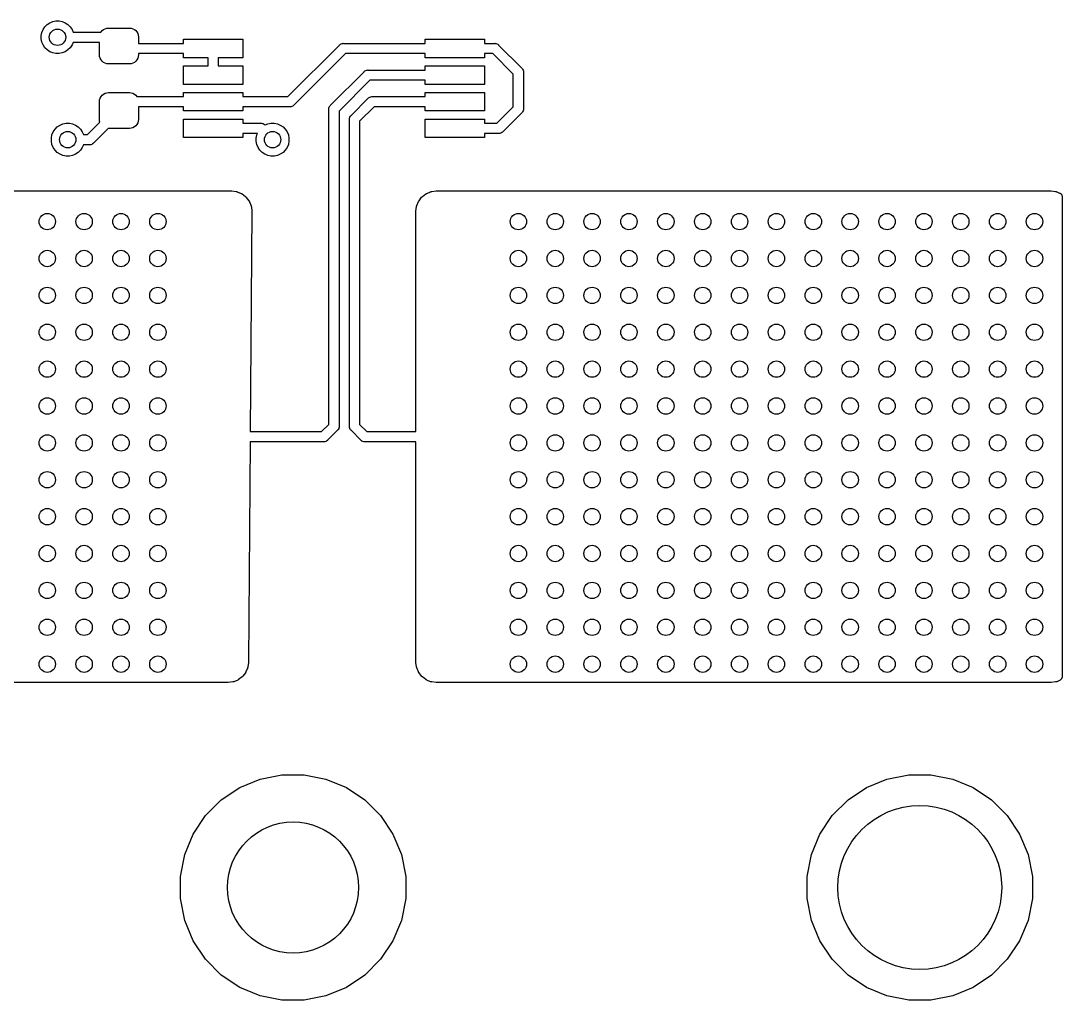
# Model space of a CAD drawing. Extents: x 57.2 to 140.8, y -181.8 to -103.2.
# Drawn here: x 115.35 to 140.78, y -181.25 to -157.35 of the extents above; entities that cross this region are included whole.
import ezdxf

# ---------------------------------------------------------------- set-up
doc = ezdxf.new("R2010")
doc.units = 0
doc.layers.add('BLACK', color=7, linetype='CONTINUOUS')

msp = doc.modelspace()

# ---------------------------------------------------------------- linework, layer by layer
at = {"layer": 'BLACK', "linetype": 'CONTINUOUS'}
for p, q in [((116.133, -157.365), (116.211, -157.35)), ((116.211, -157.35), (116.289, -157.35)), ((116.289, -157.35), (116.367, -157.365)), ((115.865, -157.633), (115.896, -157.561)), ((115.896, -157.561), (115.939, -157.495)), ((115.939, -157.495), (115.995, -157.439)), ((115.995, -157.439), (116.061, -157.396)), ((116.061, -157.396), (116.133, -157.365)), ((116.367, -157.365), (116.439, -157.396)), ((116.439, -157.396), (116.505, -157.439)), ((116.505, -157.439), (116.561, -157.495)), ((116.561, -157.495), (116.604, -157.561)), ((116.604, -157.561), (116.631, -157.625)), ((117.312, -157.622), (117.339, -157.589)), ((117.339, -157.589), (117.372, -157.562)), ((117.372, -157.562), (117.41, -157.542)), ((117.41, -157.542), (117.451, -157.529)), ((117.451, -157.529), (117.494, -157.525)), ((117.494, -157.525), (118.006, -157.525)), ((118.006, -157.525), (118.049, -157.529)), ((118.049, -157.529), (118.09, -157.542)), ((118.09, -157.542), (118.128, -157.562)), ((118.128, -157.562), (118.161, -157.589)), ((118.161, -157.589), (118.188, -157.622)), ((115.85, -157.711), (115.865, -157.633)), ((115.85, -157.789), (115.85, -157.711)), ((115.865, -157.867), (115.85, -157.789)), ((116.631, -157.625), (117.31, -157.625)), ((117.31, -157.625), (117.312, -157.622)), ((118.188, -157.622), (118.208, -157.66)), ((118.208, -157.66), (118.221, -157.701)), ((118.221, -157.701), (118.225, -157.744)), ((118.225, -157.744), (118.225, -157.9)), ((119.325, -157.9), (119.325, -157.8)), ((119.325, -157.8), (120.775, -157.8)), ((120.775, -157.8), (120.775, -158.25)), ((125.225, -157.9), (125.225, -157.8)), ((125.225, -157.8), (126.675, -157.8)), ((126.675, -157.8), (126.675, -157.9)), ((115.896, -157.939), (115.865, -157.867)), ((115.939, -158.005), (115.896, -157.939)), ((115.995, -158.061), (115.939, -158.005)), ((116.061, -158.104), (115.995, -158.061)), ((116.133, -158.135), (116.061, -158.104)), ((116.439, -158.104), (116.367, -158.135)), ((116.505, -158.061), (116.439, -158.104)), ((116.561, -158.005), (116.505, -158.061)), ((116.604, -157.939), (116.561, -158.005)), ((116.631, -157.875), (116.604, -157.939)), ((117.275, -157.875), (116.631, -157.875)), ((117.275, -158.181), (117.275, -157.875)), ((118.225, -157.9), (119.325, -157.9)), ((121.873, -159.2), (123.132, -157.941)), ((123.132, -157.941), (123.136, -157.936)), ((123.136, -157.936), (123.141, -157.932)), ((123.141, -157.932), (123.155, -157.921)), ((123.141, -157.932), (123.141, -157.932)), ((123.155, -157.921), (123.177, -157.909)), ((123.177, -157.909), (123.178, -157.909)), ((123.178, -157.909), (123.2, -157.902)), ((123.2, -157.902), (123.219, -157.9)), ((123.219, -157.9), (123.225, -157.899)), ((123.219, -157.9), (123.219, -157.9)), ((123.225, -157.899), (123.231, -157.9)), ((123.231, -157.9), (125.225, -157.9)), ((126.675, -157.9), (126.919, -157.9)), ((126.919, -157.9), (126.925, -157.899)), ((126.925, -157.899), (126.931, -157.9)), ((126.931, -157.9), (126.931, -157.9)), ((126.931, -157.9), (126.95, -157.902)), ((126.95, -157.902), (126.973, -157.909)), ((126.973, -157.909), (126.995, -157.921)), ((126.995, -157.921), (127.014, -157.936)), ((127.014, -157.936), (127.018, -157.941)), ((127.018, -157.941), (127.584, -158.507)), ((116.211, -158.15), (116.133, -158.135)), ((116.289, -158.15), (116.211, -158.15)), ((116.367, -158.135), (116.289, -158.15)), ((117.279, -158.224), (117.275, -158.181)), ((117.292, -158.265), (117.279, -158.224)), ((117.312, -158.303), (117.292, -158.265)), ((117.339, -158.336), (117.312, -158.303)), ((117.372, -158.363), (117.339, -158.336)), ((117.41, -158.383), (117.372, -158.363)), ((118.128, -158.363), (118.09, -158.383)), ((118.161, -158.336), (118.128, -158.363)), ((118.188, -158.303), (118.161, -158.336)), ((118.208, -158.265), (118.188, -158.303)), ((118.221, -158.224), (118.208, -158.265)), ((118.225, -158.181), (118.221, -158.224)), ((119.325, -158.15), (118.225, -158.15)), ((118.225, -158.15), (118.225, -158.181)), ((119.325, -158.25), (119.325, -158.15)), ((119.925, -158.25), (119.325, -158.25)), ((119.925, -158.306), (119.925, -158.25)), ((119.925, -158.45), (119.925, -158.306)), ((119.925, -158.306), (119.925, -158.306)), ((120.775, -158.25), (120.175, -158.25)), ((120.175, -158.25), (120.175, -158.45)), ((123.277, -158.15), (122.018, -159.409)), ((125.225, -158.15), (123.277, -158.15)), ((125.225, -158.25), (125.225, -158.15)), ((126.675, -158.25), (125.225, -158.25)), ((126.873, -158.15), (126.675, -158.15)), ((126.675, -158.15), (126.675, -158.25)), ((127.375, -158.652), (126.873, -158.15)), ((117.451, -158.396), (117.41, -158.383)), ((117.494, -158.4), (117.451, -158.396)), ((118.006, -158.4), (117.494, -158.4)), ((118.049, -158.396), (118.006, -158.4)), ((118.09, -158.383), (118.049, -158.396)), ((119.325, -158.9), (119.325, -158.45)), ((119.325, -158.45), (119.925, -158.45)), ((120.175, -158.45), (120.775, -158.45)), ((120.775, -158.45), (120.775, -158.9)), ((122.916, -159.407), (123.732, -158.591)), ((123.732, -158.591), (123.736, -158.586)), ((123.736, -158.586), (123.741, -158.582)), ((123.741, -158.582), (123.755, -158.571)), ((123.741, -158.582), (123.741, -158.582)), ((123.755, -158.571), (123.777, -158.559)), ((123.777, -158.559), (123.8, -158.552)), ((123.777, -158.559), (123.777, -158.559)), ((123.8, -158.552), (123.819, -158.55)), ((123.819, -158.55), (123.825, -158.549)), ((123.819, -158.55), (123.819, -158.55)), ((123.825, -158.549), (123.831, -158.55)), ((123.831, -158.55), (125.225, -158.55)), ((125.225, -158.55), (125.225, -158.45)), ((125.225, -158.45), (126.675, -158.45)), ((126.675, -158.45), (126.675, -158.9)), ((127.584, -158.507), (127.589, -158.511)), ((127.589, -158.511), (127.593, -158.516)), ((127.593, -158.516), (127.604, -158.53)), ((127.604, -158.53), (127.615, -158.55)), ((127.615, -158.55), (127.616, -158.552)), ((127.616, -158.552), (127.623, -158.575)), ((127.623, -158.575), (127.625, -158.594)), ((127.625, -158.594), (127.625, -158.594)), ((127.625, -158.594), (127.626, -158.6)), ((127.626, -158.6), (127.625, -158.606)), ((127.625, -158.606), (127.625, -159.494)), ((123.877, -158.8), (123.125, -159.552)), ((125.225, -158.8), (123.877, -158.8)), ((125.225, -158.9), (125.225, -158.8)), ((127.375, -159.448), (127.375, -158.652)), ((117.372, -159.137), (117.41, -159.117)), ((117.41, -159.117), (117.451, -159.104)), ((117.451, -159.104), (117.494, -159.1)), ((117.494, -159.1), (118.006, -159.1)), ((118.006, -159.1), (118.049, -159.104)), ((118.049, -159.104), (118.09, -159.117)), ((118.09, -159.117), (118.128, -159.137)), ((120.775, -158.9), (119.325, -158.9)), ((119.325, -159.2), (119.325, -159.1)), ((119.325, -159.1), (120.775, -159.1)), ((120.775, -159.1), (120.775, -159.2)), ((126.675, -158.9), (125.225, -158.9)), ((125.225, -159.2), (125.225, -159.1)), ((125.225, -159.1), (126.675, -159.1)), ((126.675, -159.1), (126.675, -159.55)), ((117.275, -159.319), (117.279, -159.276)), ((117.275, -159.756), (117.275, -159.319)), ((117.279, -159.276), (117.292, -159.235)), ((117.292, -159.235), (117.312, -159.197)), ((117.312, -159.197), (117.339, -159.164)), ((117.339, -159.164), (117.372, -159.137)), ((118.128, -159.137), (118.161, -159.164)), ((118.161, -159.164), (118.188, -159.197)), ((118.188, -159.197), (118.19, -159.2)), ((118.19, -159.2), (119.325, -159.2)), ((120.775, -159.2), (121.873, -159.2)), ((123.416, -159.657), (123.832, -159.241)), ((123.832, -159.241), (123.836, -159.236)), ((123.836, -159.236), (123.842, -159.231)), ((123.842, -159.231), (123.855, -159.221)), ((123.855, -159.221), (123.877, -159.209)), ((123.877, -159.209), (123.9, -159.202)), ((123.877, -159.209), (123.877, -159.209)), ((123.9, -159.202), (123.919, -159.2)), ((123.919, -159.2), (123.925, -159.199)), ((123.919, -159.2), (123.919, -159.2)), ((123.925, -159.199), (123.931, -159.2)), ((123.931, -159.2), (125.225, -159.2)), ((119.325, -159.45), (118.225, -159.45)), ((118.225, -159.45), (118.225, -159.756)), ((119.325, -159.55), (119.325, -159.45)), ((120.775, -159.55), (119.325, -159.55)), ((121.919, -159.45), (120.775, -159.45)), ((120.775, -159.45), (120.775, -159.55)), ((121.925, -159.451), (121.919, -159.45)), ((121.931, -159.45), (121.925, -159.451)), ((121.95, -159.448), (121.931, -159.45)), ((121.931, -159.45), (121.931, -159.45)), ((121.973, -159.441), (121.95, -159.448)), ((121.995, -159.429), (121.973, -159.441)), ((122.014, -159.414), (121.995, -159.429)), ((122.018, -159.409), (122.014, -159.414)), ((122.874, -159.5), (122.877, -159.475)), ((122.875, -159.506), (122.874, -159.5)), ((122.875, -167.198), (122.875, -159.506)), ((122.877, -159.475), (122.884, -159.452)), ((122.884, -159.452), (122.896, -159.43)), ((122.896, -159.43), (122.907, -159.416)), ((122.907, -159.416), (122.911, -159.411)), ((122.907, -159.416), (122.907, -159.416)), ((122.911, -159.411), (122.916, -159.407)), ((123.125, -159.552), (123.125, -167.244)), ((123.977, -159.45), (123.625, -159.802)), ((125.225, -159.45), (123.977, -159.45)), ((125.225, -159.55), (125.225, -159.45)), ((126.675, -159.55), (125.225, -159.55)), ((126.973, -159.85), (127.375, -159.448)), ((127.584, -159.593), (127.118, -160.059)), ((127.589, -159.589), (127.584, -159.593)), ((127.593, -159.584), (127.589, -159.589)), ((127.604, -159.571), (127.593, -159.584)), ((127.593, -159.584), (127.593, -159.584)), ((127.616, -159.548), (127.604, -159.57)), ((127.604, -159.57), (127.604, -159.571)), ((127.623, -159.525), (127.616, -159.548)), ((127.625, -159.506), (127.623, -159.525)), ((127.625, -159.494), (127.626, -159.5)), ((127.626, -159.5), (127.625, -159.506)), ((127.625, -159.506), (127.625, -159.506)), ((116.311, -159.896), (116.383, -159.865)), ((116.383, -159.865), (116.461, -159.85)), ((116.461, -159.85), (116.539, -159.85)), ((116.539, -159.85), (116.617, -159.865)), ((116.617, -159.865), (116.689, -159.896)), ((116.986, -160.125), (117.287, -159.824)), ((117.279, -159.799), (117.275, -159.756)), ((117.287, -159.824), (117.279, -159.799)), ((118.188, -159.878), (118.161, -159.911)), ((118.208, -159.84), (118.188, -159.878)), ((118.221, -159.799), (118.208, -159.84)), ((118.225, -159.756), (118.221, -159.799)), ((119.325, -160.2), (119.325, -159.75)), ((119.325, -159.75), (120.775, -159.75)), ((120.775, -159.75), (120.775, -159.85)), ((120.775, -159.85), (121.219, -159.85)), ((121.219, -159.85), (121.225, -159.849)), ((121.225, -159.849), (121.231, -159.85)), ((121.231, -159.85), (121.231, -159.85)), ((121.231, -159.85), (121.25, -159.852)), ((121.25, -159.852), (121.273, -159.859)), ((121.273, -159.859), (121.295, -159.871)), ((121.295, -159.871), (121.314, -159.886)), ((121.314, -159.886), (121.318, -159.891)), ((121.318, -159.891), (121.319, -159.892)), ((121.319, -159.892), (121.383, -159.865)), ((121.383, -159.865), (121.461, -159.85)), ((121.461, -159.85), (121.539, -159.85)), ((121.539, -159.85), (121.617, -159.865)), ((121.617, -159.865), (121.689, -159.896)), ((123.374, -159.75), (123.376, -159.733)), ((123.375, -159.756), (123.374, -159.75)), ((123.375, -167.244), (123.375, -159.756)), ((123.376, -159.733), (123.377, -159.725)), ((123.377, -159.725), (123.378, -159.723)), ((123.378, -159.723), (123.384, -159.702)), ((123.384, -159.702), (123.396, -159.68)), ((123.396, -159.68), (123.407, -159.666)), ((123.407, -159.666), (123.411, -159.661)), ((123.407, -159.666), (123.407, -159.666)), ((123.411, -159.661), (123.416, -159.657)), ((123.625, -159.802), (123.625, -167.198)), ((125.225, -160.2), (125.225, -159.75)), ((125.225, -159.75), (126.675, -159.75)), ((126.675, -159.75), (126.675, -159.85)), ((126.675, -159.85), (126.973, -159.85)), ((116.1, -160.211), (116.115, -160.133)), ((116.115, -160.133), (116.146, -160.061)), ((116.146, -160.061), (116.189, -159.995)), ((116.189, -159.995), (116.245, -159.939)), ((116.245, -159.939), (116.311, -159.896)), ((116.689, -159.896), (116.755, -159.939)), ((116.755, -159.939), (116.811, -159.995)), ((116.811, -159.995), (116.854, -160.061)), ((116.854, -160.061), (116.881, -160.125)), ((116.881, -160.125), (116.986, -160.125)), ((117.49, -159.975), (117.13, -160.334)), ((117.494, -159.975), (117.49, -159.975)), ((118.006, -159.975), (117.494, -159.975)), ((118.049, -159.971), (118.006, -159.975)), ((118.09, -159.958), (118.049, -159.971)), ((118.128, -159.938), (118.09, -159.958)), ((118.161, -159.911), (118.128, -159.938)), ((121.129, -160.1), (120.775, -160.1)), ((120.775, -160.1), (120.775, -160.2)), ((121.1, -160.211), (121.115, -160.133)), ((121.115, -160.133), (121.129, -160.1)), ((121.689, -159.896), (121.755, -159.939)), ((121.755, -159.939), (121.811, -159.995)), ((121.811, -159.995), (121.854, -160.061)), ((121.854, -160.061), (121.885, -160.133)), ((121.885, -160.133), (121.9, -160.211)), ((127.019, -160.1), (126.675, -160.1)), ((126.675, -160.1), (126.675, -160.2)), ((127.025, -160.101), (127.019, -160.1)), ((127.031, -160.1), (127.025, -160.101)), ((127.05, -160.098), (127.031, -160.1)), ((127.031, -160.1), (127.031, -160.1)), ((127.073, -160.091), (127.05, -160.098)), ((127.095, -160.079), (127.073, -160.091)), ((127.114, -160.064), (127.095, -160.079)), ((127.118, -160.059), (127.114, -160.064)), ((116.1, -160.289), (116.1, -160.211)), ((116.115, -160.367), (116.1, -160.289)), ((116.146, -160.439), (116.115, -160.367)), ((116.881, -160.375), (116.854, -160.439)), ((117.031, -160.375), (116.881, -160.375)), ((117.037, -160.376), (117.031, -160.375)), ((117.044, -160.375), (117.037, -160.376)), ((117.062, -160.373), (117.044, -160.375)), ((117.044, -160.375), (117.044, -160.375)), ((117.086, -160.366), (117.062, -160.373)), ((117.107, -160.354), (117.086, -160.366)), ((117.126, -160.339), (117.107, -160.354)), ((117.13, -160.334), (117.126, -160.339)), ((120.775, -160.2), (119.325, -160.2)), ((121.1, -160.289), (121.1, -160.211)), ((121.115, -160.367), (121.1, -160.289)), ((121.146, -160.439), (121.115, -160.367)), ((121.885, -160.367), (121.854, -160.439)), ((121.9, -160.289), (121.885, -160.367)), ((121.9, -160.211), (121.9, -160.289)), ((126.675, -160.2), (125.225, -160.2)), ((116.189, -160.505), (116.146, -160.439)), ((116.245, -160.561), (116.189, -160.505)), ((116.311, -160.604), (116.245, -160.561)), ((116.383, -160.635), (116.311, -160.604)), ((116.461, -160.65), (116.383, -160.635)), ((116.539, -160.65), (116.461, -160.65)), ((116.617, -160.635), (116.539, -160.65)), ((116.689, -160.604), (116.617, -160.635)), ((116.755, -160.561), (116.689, -160.604)), ((116.811, -160.505), (116.755, -160.561)), ((116.854, -160.439), (116.811, -160.505)), ((121.189, -160.505), (121.146, -160.439)), ((121.245, -160.561), (121.189, -160.505)), ((121.311, -160.604), (121.245, -160.561)), ((121.383, -160.635), (121.311, -160.604)), ((121.461, -160.65), (121.383, -160.635)), ((121.539, -160.65), (121.461, -160.65)), ((121.617, -160.635), (121.539, -160.65)), ((121.689, -160.604), (121.617, -160.635)), ((121.755, -160.561), (121.689, -160.604)), ((121.811, -160.505), (121.755, -160.561)), ((121.854, -160.439), (121.811, -160.505)), ((104.915, -161.5), (120.49, -161.5)), ((120.49, -161.5), (120.491, -161.5)), ((120.491, -161.5), (120.497, -161.501)), ((120.497, -161.501), (120.503, -161.501)), ((120.503, -161.501), (120.613, -161.515)), ((120.613, -161.515), (120.614, -161.516)), ((120.614, -161.516), (120.617, -161.516)), ((120.617, -161.516), (120.62, -161.517)), ((120.62, -161.517), (120.627, -161.519)), ((120.627, -161.519), (120.633, -161.52)), ((120.633, -161.52), (120.636, -161.522)), ((120.636, -161.522), (120.638, -161.522)), ((120.638, -161.522), (120.735, -161.563)), ((120.735, -161.563), (120.736, -161.563)), ((120.736, -161.563), (120.739, -161.564)), ((120.739, -161.564), (120.741, -161.565)), ((120.741, -161.565), (120.747, -161.569)), ((120.747, -161.569), (120.753, -161.573)), ((120.753, -161.573), (120.755, -161.574)), ((120.755, -161.574), (120.758, -161.576)), ((120.758, -161.576), (120.841, -161.64)), ((120.841, -161.64), (120.842, -161.641)), ((120.842, -161.641), (120.844, -161.642)), ((120.844, -161.642), (120.846, -161.644)), ((120.846, -161.644), (120.851, -161.649)), ((120.851, -161.649), (120.856, -161.654)), ((120.856, -161.654), (120.857, -161.656)), ((120.857, -161.656), (120.859, -161.658)), ((120.859, -161.658), (120.922, -161.742)), ((125.075, -161.74), (125.138, -161.657)), ((125.138, -161.657), (125.139, -161.656)), ((125.139, -161.656), (125.141, -161.654)), ((125.141, -161.654), (125.143, -161.652)), ((125.143, -161.652), (125.148, -161.647)), ((125.148, -161.647), (125.153, -161.642)), ((125.153, -161.642), (125.155, -161.64)), ((125.155, -161.64), (125.157, -161.638)), ((125.157, -161.638), (125.24, -161.575)), ((125.24, -161.575), (125.241, -161.574)), ((125.241, -161.574), (125.243, -161.573)), ((125.243, -161.573), (125.245, -161.571)), ((125.245, -161.571), (125.251, -161.568)), ((125.251, -161.568), (125.257, -161.564)), ((125.257, -161.564), (125.26, -161.563)), ((125.26, -161.563), (125.262, -161.562)), ((125.262, -161.562), (125.358, -161.522)), ((125.358, -161.522), (125.36, -161.522)), ((125.36, -161.522), (125.362, -161.521)), ((125.362, -161.521), (125.365, -161.52)), ((125.365, -161.52), (125.372, -161.518)), ((125.372, -161.518), (125.378, -161.516)), ((125.378, -161.516), (125.381, -161.516)), ((125.381, -161.516), (125.384, -161.515)), ((125.384, -161.515), (125.494, -161.501)), ((125.494, -161.501), (125.495, -161.501)), ((125.495, -161.501), (125.501, -161.501)), ((125.501, -161.501), (125.507, -161.5)), ((125.507, -161.5), (140.493, -161.5)), ((140.493, -161.5), (140.495, -161.5)), ((140.495, -161.5), (140.501, -161.501)), ((140.501, -161.501), (140.506, -161.501)), ((140.506, -161.501), (140.616, -161.515)), ((140.616, -161.515), (140.618, -161.516)), ((140.618, -161.516), (140.62, -161.516)), ((140.62, -161.516), (140.623, -161.516)), ((140.623, -161.516), (140.63, -161.518)), ((140.63, -161.518), (140.637, -161.52)), ((140.637, -161.52), (140.639, -161.521)), ((140.639, -161.521), (140.642, -161.522)), ((140.642, -161.522), (140.713, -161.552)), ((140.713, -161.552), (140.714, -161.552)), ((140.714, -161.552), (140.714, -161.552)), ((140.714, -161.552), (140.714, -161.552)), ((140.714, -161.552), (140.715, -161.552)), ((140.715, -161.552), (140.723, -161.557)), ((140.723, -161.557), (140.731, -161.561)), ((140.731, -161.561), (140.731, -161.562)), ((140.731, -161.562), (140.732, -161.562)), ((140.732, -161.562), (140.739, -161.568)), ((140.739, -161.568), (140.746, -161.574)), ((140.746, -161.574), (140.746, -161.574)), ((140.746, -161.574), (140.747, -161.574)), ((140.747, -161.574), (140.752, -161.582)), ((140.752, -161.582), (140.758, -161.589)), ((140.758, -161.589), (140.758, -161.589)), ((140.758, -161.589), (140.759, -161.59)), ((140.759, -161.59), (140.763, -161.598)), ((140.763, -161.598), (140.767, -161.606)), ((140.767, -161.606), (140.768, -161.606)), ((140.768, -161.606), (140.768, -161.607)), ((140.768, -161.607), (140.77, -161.616)), ((140.77, -161.616), (140.773, -161.625)), ((140.773, -161.625), (140.773, -161.625)), ((140.773, -161.625), (140.773, -161.626)), ((140.773, -161.626), (140.774, -161.635)), ((140.774, -161.635), (140.775, -161.644)), ((140.775, -161.644), (140.775, -173.356)), ((120.922, -161.742), (120.923, -161.743)), ((120.923, -161.743), (120.925, -161.745)), ((120.925, -161.745), (120.926, -161.747)), ((120.926, -161.747), (120.93, -161.753)), ((120.93, -161.753), (120.933, -161.76)), ((120.933, -161.76), (120.934, -161.762)), ((120.934, -161.762), (120.935, -161.764)), ((120.935, -161.764), (120.975, -161.861)), ((120.975, -161.861), (120.975, -161.863)), ((120.975, -161.863), (120.976, -161.865)), ((120.976, -161.865), (120.977, -161.868)), ((120.977, -161.868), (120.979, -161.875)), ((120.979, -161.875), (120.981, -161.881)), ((120.981, -161.881), (120.981, -161.884)), ((120.981, -161.884), (120.982, -161.887)), ((120.982, -161.887), (120.995, -161.997)), ((125.001, -161.994), (125.015, -161.884)), ((125.015, -161.884), (125.016, -161.882)), ((125.016, -161.877), (125.018, -161.87)), ((125.016, -161.88), (125.016, -161.877)), ((125.016, -161.882), (125.016, -161.88)), ((125.018, -161.87), (125.02, -161.863)), ((125.02, -161.863), (125.021, -161.861)), ((125.021, -161.861), (125.022, -161.858)), ((125.022, -161.858), (125.062, -161.762)), ((125.062, -161.761), (125.064, -161.759)), ((125.062, -161.762), (125.062, -161.761)), ((125.064, -161.759), (125.065, -161.756)), ((125.065, -161.756), (125.068, -161.75)), ((125.068, -161.75), (125.072, -161.744)), ((125.072, -161.744), (125.074, -161.742)), ((125.074, -161.742), (125.075, -161.74)), ((120.996, -162.01), (120.955, -167.375)), ((120.995, -161.997), (120.996, -161.999)), ((120.996, -161.999), (120.996, -162.005)), ((120.996, -162.005), (120.996, -162.01)), ((125, -162.005), (125.001, -161.999)), ((125, -162.007), (125, -162.005)), ((125, -167.375), (125, -162.007)), ((125.001, -161.999), (125.001, -161.994)), ((122.698, -167.375), (122.875, -167.198)), ((123.125, -167.256), (123.123, -167.275)), ((123.125, -167.244), (123.126, -167.25)), ((123.126, -167.25), (123.125, -167.256)), ((123.125, -167.256), (123.125, -167.256)), ((123.374, -167.25), (123.375, -167.244)), ((123.375, -167.256), (123.374, -167.25)), ((123.377, -167.275), (123.375, -167.256)), ((123.375, -167.256), (123.375, -167.256)), ((123.625, -167.198), (123.802, -167.375)), ((120.955, -167.375), (122.698, -167.375)), ((123.084, -167.343), (122.843, -167.584)), ((123.089, -167.339), (123.084, -167.343)), ((123.093, -167.334), (123.089, -167.339)), ((123.104, -167.32), (123.093, -167.334)), ((123.093, -167.334), (123.093, -167.334)), ((123.116, -167.298), (123.104, -167.32)), ((123.121, -167.281), (123.116, -167.298)), ((123.123, -167.275), (123.121, -167.281)), ((123.384, -167.298), (123.377, -167.275)), ((123.396, -167.32), (123.384, -167.298)), ((123.411, -167.339), (123.396, -167.32)), ((123.416, -167.343), (123.411, -167.339)), ((123.657, -167.584), (123.416, -167.343)), ((123.802, -167.375), (125, -167.375)), ((120.953, -167.625), (120.912, -172.997)), ((122.744, -167.625), (120.953, -167.625)), ((122.75, -167.626), (122.744, -167.625)), ((122.756, -167.625), (122.75, -167.626)), ((122.775, -167.623), (122.756, -167.625)), ((122.756, -167.625), (122.756, -167.625)), ((122.798, -167.616), (122.775, -167.623)), ((122.82, -167.604), (122.798, -167.616)), ((122.839, -167.589), (122.82, -167.604)), ((122.843, -167.584), (122.839, -167.589)), ((123.661, -167.589), (123.657, -167.584)), ((123.666, -167.593), (123.661, -167.589)), ((123.678, -167.602), (123.666, -167.593)), ((123.666, -167.593), (123.666, -167.593)), ((123.68, -167.604), (123.678, -167.602)), ((123.702, -167.616), (123.68, -167.604)), ((123.725, -167.623), (123.702, -167.616)), ((123.744, -167.625), (123.725, -167.623)), ((123.75, -167.626), (123.744, -167.625)), ((123.744, -167.625), (123.744, -167.625)), ((123.756, -167.625), (123.75, -167.626)), ((125, -167.625), (123.756, -167.625)), ((125, -172.993), (125, -167.625)), ((120.912, -173.01), (120.896, -173.119)), ((120.912, -172.997), (120.912, -172.999)), ((120.912, -172.999), (120.912, -173.004)), ((120.912, -173.004), (120.912, -173.01)), ((125.001, -172.999), (125, -172.993)), ((125.001, -173.005), (125.001, -172.999)), ((125.001, -173.006), (125.001, -173.005)), ((125.015, -173.116), (125.001, -173.006)), ((120.754, -173.363), (120.672, -173.426)), ((120.756, -173.361), (120.754, -173.363)), ((120.758, -173.36), (120.756, -173.361)), ((120.763, -173.354), (120.758, -173.36)), ((120.769, -173.35), (120.763, -173.354)), ((120.77, -173.347), (120.769, -173.35)), ((120.772, -173.346), (120.77, -173.347)), ((120.773, -173.345), (120.772, -173.346)), ((120.836, -173.263), (120.773, -173.345)), ((120.838, -173.26), (120.836, -173.263)), ((120.839, -173.258), (120.838, -173.26)), ((120.843, -173.252), (120.839, -173.258)), ((120.847, -173.246), (120.843, -173.252)), ((120.849, -173.241), (120.847, -173.244)), ((120.847, -173.244), (120.847, -173.246)), ((120.889, -173.145), (120.849, -173.24)), ((120.849, -173.24), (120.849, -173.241)), ((120.89, -173.142), (120.889, -173.145)), ((120.891, -173.14), (120.89, -173.142)), ((120.893, -173.133), (120.891, -173.14)), ((120.895, -173.126), (120.893, -173.133)), ((120.896, -173.123), (120.895, -173.126)), ((120.896, -173.119), (120.896, -173.121)), ((120.896, -173.121), (120.896, -173.123)), ((125.016, -173.119), (125.015, -173.116)), ((125.016, -173.122), (125.016, -173.119)), ((125.018, -173.128), (125.016, -173.122)), ((125.02, -173.135), (125.018, -173.128)), ((125.021, -173.138), (125.02, -173.135)), ((125.022, -173.14), (125.021, -173.138)), ((125.022, -173.142), (125.022, -173.14)), ((125.062, -173.238), (125.022, -173.142)), ((125.063, -173.24), (125.062, -173.238)), ((125.064, -173.243), (125.063, -173.24)), ((125.068, -173.249), (125.064, -173.243)), ((125.071, -173.255), (125.068, -173.249)), ((125.073, -173.257), (125.071, -173.255)), ((125.074, -173.259), (125.073, -173.257)), ((125.075, -173.26), (125.074, -173.259)), ((125.138, -173.343), (125.075, -173.26)), ((125.14, -173.345), (125.138, -173.343)), ((125.142, -173.347), (125.14, -173.345)), ((125.147, -173.352), (125.142, -173.347)), ((125.152, -173.357), (125.147, -173.352)), ((125.154, -173.359), (125.152, -173.357)), ((125.156, -173.361), (125.154, -173.359)), ((125.157, -173.362), (125.156, -173.361)), ((125.24, -173.425), (125.157, -173.362)), ((140.774, -173.366), (140.773, -173.376)), ((140.775, -173.357), (140.774, -173.366)), ((140.775, -173.356), (140.775, -173.356)), ((140.775, -173.356), (140.775, -173.356)), ((140.775, -173.356), (140.775, -173.356)), ((140.775, -173.356), (140.775, -173.357)), ((120.406, -173.5), (107.705, -173.5)), ((120.412, -173.499), (120.406, -173.5)), ((120.418, -173.499), (120.412, -173.499)), ((120.419, -173.499), (120.418, -173.499)), ((120.528, -173.485), (120.419, -173.499)), ((120.531, -173.484), (120.528, -173.485)), ((120.533, -173.484), (120.531, -173.484)), ((120.54, -173.482), (120.533, -173.484)), ((120.547, -173.48), (120.54, -173.482)), ((120.55, -173.479), (120.547, -173.48)), ((120.552, -173.479), (120.55, -173.479)), ((120.553, -173.478), (120.552, -173.479)), ((120.649, -173.439), (120.553, -173.478)), ((120.651, -173.437), (120.649, -173.439)), ((120.654, -173.437), (120.651, -173.437)), ((120.66, -173.433), (120.654, -173.437)), ((120.666, -173.429), (120.66, -173.433)), ((120.668, -173.428), (120.666, -173.429)), ((120.671, -173.427), (120.668, -173.428)), ((120.672, -173.426), (120.671, -173.427)), ((125.242, -173.426), (125.24, -173.425)), ((125.244, -173.428), (125.242, -173.426)), ((125.25, -173.432), (125.244, -173.428)), ((125.256, -173.435), (125.25, -173.432)), ((125.259, -173.436), (125.256, -173.435)), ((125.261, -173.438), (125.259, -173.436)), ((125.262, -173.438), (125.261, -173.438)), ((125.358, -173.478), (125.262, -173.438)), ((125.361, -173.479), (125.358, -173.478)), ((125.363, -173.48), (125.361, -173.479)), ((125.37, -173.482), (125.363, -173.48)), ((125.377, -173.484), (125.37, -173.482)), ((125.38, -173.484), (125.377, -173.484)), ((125.382, -173.484), (125.38, -173.484)), ((125.384, -173.485), (125.382, -173.484)), ((125.494, -173.499), (125.384, -173.485)), ((125.499, -173.499), (125.494, -173.499)), ((125.505, -173.5), (125.499, -173.499)), ((125.507, -173.5), (125.505, -173.5)), ((140.493, -173.5), (125.507, -173.5)), ((140.499, -173.499), (140.493, -173.5)), ((140.505, -173.499), (140.499, -173.499)), ((140.506, -173.499), (140.505, -173.499)), ((140.616, -173.485), (140.506, -173.499)), ((140.619, -173.484), (140.616, -173.485)), ((140.622, -173.484), (140.619, -173.484)), ((140.628, -173.482), (140.622, -173.484)), ((140.635, -173.48), (140.628, -173.482)), ((140.638, -173.479), (140.635, -173.48)), ((140.64, -173.478), (140.638, -173.479)), ((140.642, -173.478), (140.64, -173.478)), ((140.713, -173.448), (140.642, -173.478)), ((140.722, -173.444), (140.713, -173.448)), ((140.73, -173.44), (140.722, -173.444)), ((140.738, -173.433), (140.73, -173.439)), ((140.73, -173.439), (140.73, -173.439)), ((140.73, -173.439), (140.73, -173.44)), ((140.745, -173.427), (140.738, -173.433)), ((140.746, -173.427), (140.745, -173.427)), ((140.745, -173.427), (140.745, -173.427)), ((140.752, -173.419), (140.746, -173.427)), ((140.758, -173.412), (140.752, -173.419)), ((140.762, -173.403), (140.758, -173.412)), ((140.758, -173.412), (140.758, -173.412)), ((140.758, -173.412), (140.758, -173.412)), ((140.767, -173.395), (140.762, -173.403)), ((140.77, -173.386), (140.767, -173.394)), ((140.767, -173.394), (140.767, -173.395)), ((140.767, -173.395), (140.767, -173.395)), ((140.773, -173.377), (140.77, -173.386)), ((140.773, -173.376), (140.773, -173.376)), ((140.773, -173.376), (140.773, -173.377)), ((120.697, -176.063), (121.198, -175.856)), ((121.198, -175.856), (121.729, -175.75)), ((121.729, -175.75), (122.271, -175.75)), ((122.271, -175.75), (122.802, -175.856)), ((122.802, -175.856), (123.303, -176.063)), ((135.997, -176.063), (136.498, -175.856)), ((136.498, -175.856), (137.029, -175.75)), ((137.029, -175.75), (137.571, -175.75)), ((137.571, -175.75), (138.102, -175.856)), ((138.102, -175.856), (138.603, -176.063)), ((120.247, -176.364), (120.697, -176.063)), ((123.303, -176.063), (123.753, -176.364)), ((135.547, -176.364), (135.997, -176.063)), ((138.603, -176.063), (139.053, -176.364)), ((119.864, -176.747), (120.247, -176.364)), ((123.753, -176.364), (124.136, -176.747)), ((135.164, -176.747), (135.547, -176.364)), ((139.053, -176.364), (139.436, -176.747)), ((119.563, -177.197), (119.864, -176.747)), ((124.136, -176.747), (124.437, -177.197)), ((134.863, -177.197), (135.164, -176.747)), ((139.436, -176.747), (139.737, -177.197)), ((119.356, -177.698), (119.563, -177.197)), ((124.437, -177.197), (124.644, -177.698)), ((134.656, -177.698), (134.863, -177.197)), ((139.737, -177.197), (139.944, -177.698)), ((119.25, -178.229), (119.356, -177.698)), ((124.644, -177.698), (124.75, -178.229)), ((134.55, -178.229), (134.656, -177.698)), ((139.944, -177.698), (140.05, -178.229)), ((119.25, -178.771), (119.25, -178.229)), ((124.75, -178.229), (124.75, -178.771)), ((134.55, -178.771), (134.55, -178.229)), ((140.05, -178.229), (140.05, -178.771)), ((119.356, -179.302), (119.25, -178.771)), ((124.75, -178.771), (124.644, -179.302)), ((134.656, -179.302), (134.55, -178.771)), ((140.05, -178.771), (139.944, -179.302)), ((119.563, -179.803), (119.356, -179.302)), ((124.644, -179.302), (124.437, -179.803)), ((134.863, -179.803), (134.656, -179.302)), ((139.944, -179.302), (139.737, -179.803)), ((119.864, -180.253), (119.563, -179.803)), ((124.437, -179.803), (124.136, -180.253)), ((135.164, -180.253), (134.863, -179.803)), ((139.737, -179.803), (139.436, -180.253)), ((120.247, -180.636), (119.864, -180.253)), ((124.136, -180.253), (123.753, -180.636)), ((135.547, -180.636), (135.164, -180.253)), ((139.436, -180.253), (139.053, -180.636)), ((120.697, -180.937), (120.247, -180.636)), ((123.753, -180.636), (123.303, -180.937)), ((135.997, -180.937), (135.547, -180.636)), ((139.053, -180.636), (138.603, -180.937)), ((121.198, -181.144), (120.697, -180.937)), ((123.303, -180.937), (122.802, -181.144)), ((136.498, -181.144), (135.997, -180.937)), ((138.603, -180.937), (138.102, -181.144)), ((121.729, -181.25), (121.198, -181.144)), ((122.802, -181.144), (122.271, -181.25)), ((137.029, -181.25), (136.498, -181.144)), ((138.102, -181.144), (137.571, -181.25)), ((122.271, -181.25), (121.729, -181.25)), ((137.571, -181.25), (137.029, -181.25))]:
    msp.add_line(p, q, dxfattribs=at)
at = {"layer": 'BLACK'}
for centre, radius in [((116.25, -157.75), 0.2), ((116.5, -160.25), 0.2), ((121.5, -160.25), 0.2), ((116, -162.25), 0.2), ((116.9, -162.25), 0.2), ((117.8, -162.25), 0.2), ((118.7, -162.25), 0.2), ((127.5, -162.25), 0.2), ((128.4, -162.25), 0.2), ((129.3, -162.25), 0.2), ((130.2, -162.25), 0.2), ((131.1, -162.25), 0.2), ((132, -162.25), 0.2), ((132.9, -162.25), 0.2), ((133.8, -162.25), 0.2), ((134.7, -162.25), 0.2), ((135.6, -162.25), 0.2), ((136.5, -162.25), 0.2), ((137.4, -162.25), 0.2), ((138.3, -162.25), 0.2), ((139.2, -162.25), 0.2), ((140.1, -162.25), 0.2), ((116, -163.15), 0.2), ((116.9, -163.15), 0.2), ((117.8, -163.15), 0.2), ((118.7, -163.15), 0.2), ((127.5, -163.15), 0.2), ((128.4, -163.15), 0.2), ((129.3, -163.15), 0.2), ((130.2, -163.15), 0.2), ((131.1, -163.15), 0.2), ((132, -163.15), 0.2), ((132.9, -163.15), 0.2), ((133.8, -163.15), 0.2), ((134.7, -163.15), 0.2), ((135.6, -163.15), 0.2), ((136.5, -163.15), 0.2), ((137.4, -163.15), 0.2), ((138.3, -163.15), 0.2), ((139.2, -163.15), 0.2), ((140.1, -163.15), 0.2), ((116, -164.05), 0.2), ((116.9, -164.05), 0.2), ((117.8, -164.05), 0.2), ((118.7, -164.05), 0.2), ((127.5, -164.05), 0.2), ((128.4, -164.05), 0.2), ((129.3, -164.05), 0.2), ((130.2, -164.05), 0.2), ((131.1, -164.05), 0.2), ((132, -164.05), 0.2), ((132.9, -164.05), 0.2), ((133.8, -164.05), 0.2), ((134.7, -164.05), 0.2), ((135.6, -164.05), 0.2), ((136.5, -164.05), 0.2), ((137.4, -164.05), 0.2), ((138.3, -164.05), 0.2), ((139.2, -164.05), 0.2), ((140.1, -164.05), 0.2), ((116, -164.95), 0.2), ((116.9, -164.95), 0.2), ((117.8, -164.95), 0.2), ((118.7, -164.95), 0.2), ((127.5, -164.95), 0.2), ((128.4, -164.95), 0.2), ((129.3, -164.95), 0.2), ((130.2, -164.95), 0.2), ((131.1, -164.95), 0.2), ((132, -164.95), 0.2), ((132.9, -164.95), 0.2), ((133.8, -164.95), 0.2), ((134.7, -164.95), 0.2), ((135.6, -164.95), 0.2), ((136.5, -164.95), 0.2), ((137.4, -164.95), 0.2), ((138.3, -164.95), 0.2), ((139.2, -164.95), 0.2), ((140.1, -164.95), 0.2), ((116, -165.85), 0.2), ((116.9, -165.85), 0.2), ((117.8, -165.85), 0.2), ((118.7, -165.85), 0.2), ((127.5, -165.85), 0.2), ((128.4, -165.85), 0.2), ((129.3, -165.85), 0.2), ((130.2, -165.85), 0.2), ((131.1, -165.85), 0.2), ((132, -165.85), 0.2), ((132.9, -165.85), 0.2), ((133.8, -165.85), 0.2), ((134.7, -165.85), 0.2), ((135.6, -165.85), 0.2), ((136.5, -165.85), 0.2), ((137.4, -165.85), 0.2), ((138.3, -165.85), 0.2), ((139.2, -165.85), 0.2), ((140.1, -165.85), 0.2), ((116, -166.75), 0.2), ((116.9, -166.75), 0.2), ((117.8, -166.75), 0.2), ((118.7, -166.75), 0.2), ((127.5, -166.75), 0.2), ((128.4, -166.75), 0.2), ((129.3, -166.75), 0.2), ((130.2, -166.75), 0.2), ((131.1, -166.75), 0.2), ((132, -166.75), 0.2), ((132.9, -166.75), 0.2), ((133.8, -166.75), 0.2), ((134.7, -166.75), 0.2), ((135.6, -166.75), 0.2), ((136.5, -166.75), 0.2), ((137.4, -166.75), 0.2), ((138.3, -166.75), 0.2), ((139.2, -166.75), 0.2), ((140.1, -166.75), 0.2), ((116, -167.65), 0.2), ((116.9, -167.65), 0.2), ((117.8, -167.65), 0.2), ((118.7, -167.65), 0.2), ((127.5, -167.65), 0.2), ((128.4, -167.65), 0.2), ((129.3, -167.65), 0.2), ((130.2, -167.65), 0.2), ((131.1, -167.65), 0.2), ((132, -167.65), 0.2), ((132.9, -167.65), 0.2), ((133.8, -167.65), 0.2), ((134.7, -167.65), 0.2), ((135.6, -167.65), 0.2), ((136.5, -167.65), 0.2), ((137.4, -167.65), 0.2), ((138.3, -167.65), 0.2), ((139.2, -167.65), 0.2), ((140.1, -167.65), 0.2), ((116, -168.55), 0.2), ((116.9, -168.55), 0.2), ((117.8, -168.55), 0.2), ((118.7, -168.55), 0.2), ((127.5, -168.55), 0.2), ((128.4, -168.55), 0.2), ((129.3, -168.55), 0.2), ((130.2, -168.55), 0.2), ((131.1, -168.55), 0.2), ((132, -168.55), 0.2), ((132.9, -168.55), 0.2), ((133.8, -168.55), 0.2), ((134.7, -168.55), 0.2), ((135.6, -168.55), 0.2), ((136.5, -168.55), 0.2), ((137.4, -168.55), 0.2), ((138.3, -168.55), 0.2), ((139.2, -168.55), 0.2), ((140.1, -168.55), 0.2), ((116, -169.45), 0.2), ((116.9, -169.45), 0.2), ((117.8, -169.45), 0.2), ((118.7, -169.45), 0.2), ((127.5, -169.45), 0.2), ((128.4, -169.45), 0.2), ((129.3, -169.45), 0.2), ((130.2, -169.45), 0.2), ((131.1, -169.45), 0.2), ((132, -169.45), 0.2), ((132.9, -169.45), 0.2), ((133.8, -169.45), 0.2), ((134.7, -169.45), 0.2), ((135.6, -169.45), 0.2), ((136.5, -169.45), 0.2), ((137.4, -169.45), 0.2), ((138.3, -169.45), 0.2), ((139.2, -169.45), 0.2), ((140.1, -169.45), 0.2), ((116, -170.35), 0.2), ((116.9, -170.35), 0.2), ((117.8, -170.35), 0.2), ((118.7, -170.35), 0.2), ((127.5, -170.35), 0.2), ((128.4, -170.35), 0.2), ((129.3, -170.35), 0.2), ((130.2, -170.35), 0.2), ((131.1, -170.35), 0.2), ((132, -170.35), 0.2), ((132.9, -170.35), 0.2), ((133.8, -170.35), 0.2), ((134.7, -170.35), 0.2), ((135.6, -170.35), 0.2), ((136.5, -170.35), 0.2), ((137.4, -170.35), 0.2), ((138.3, -170.35), 0.2), ((139.2, -170.35), 0.2), ((140.1, -170.35), 0.2), ((116, -171.25), 0.2), ((116.9, -171.25), 0.2), ((117.8, -171.25), 0.2), ((118.7, -171.25), 0.2), ((127.5, -171.25), 0.2), ((128.4, -171.25), 0.2), ((129.3, -171.25), 0.2), ((130.2, -171.25), 0.2), ((131.1, -171.25), 0.2), ((132, -171.25), 0.2), ((132.9, -171.25), 0.2), ((133.8, -171.25), 0.2), ((134.7, -171.25), 0.2), ((135.6, -171.25), 0.2), ((136.5, -171.25), 0.2), ((137.4, -171.25), 0.2), ((138.3, -171.25), 0.2), ((139.2, -171.25), 0.2), ((140.1, -171.25), 0.2), ((116, -172.15), 0.2), ((116.9, -172.15), 0.2), ((117.8, -172.15), 0.2), ((118.7, -172.15), 0.2), ((127.5, -172.15), 0.2), ((128.4, -172.15), 0.2), ((129.3, -172.15), 0.2), ((130.2, -172.15), 0.2), ((131.1, -172.15), 0.2), ((132, -172.15), 0.2), ((132.9, -172.15), 0.2), ((133.8, -172.15), 0.2), ((134.7, -172.15), 0.2), ((135.6, -172.15), 0.2), ((136.5, -172.15), 0.2), ((137.4, -172.15), 0.2), ((138.3, -172.15), 0.2), ((139.2, -172.15), 0.2), ((140.1, -172.15), 0.2), ((116, -173.05), 0.2), ((116.9, -173.05), 0.2), ((117.8, -173.05), 0.2), ((118.7, -173.05), 0.2), ((127.5, -173.05), 0.2), ((128.4, -173.05), 0.2), ((129.3, -173.05), 0.2), ((130.2, -173.05), 0.2), ((131.1, -173.05), 0.2), ((132, -173.05), 0.2), ((132.9, -173.05), 0.2), ((133.8, -173.05), 0.2), ((134.7, -173.05), 0.2), ((135.6, -173.05), 0.2), ((136.5, -173.05), 0.2), ((137.4, -173.05), 0.2), ((138.3, -173.05), 0.2), ((139.2, -173.05), 0.2), ((140.1, -173.05), 0.2), ((137.3, -178.5), 2), ((122, -178.5), 1.6)]:
    msp.add_circle(centre, radius, dxfattribs=at)

doc.saveas('drawing.dxf')
